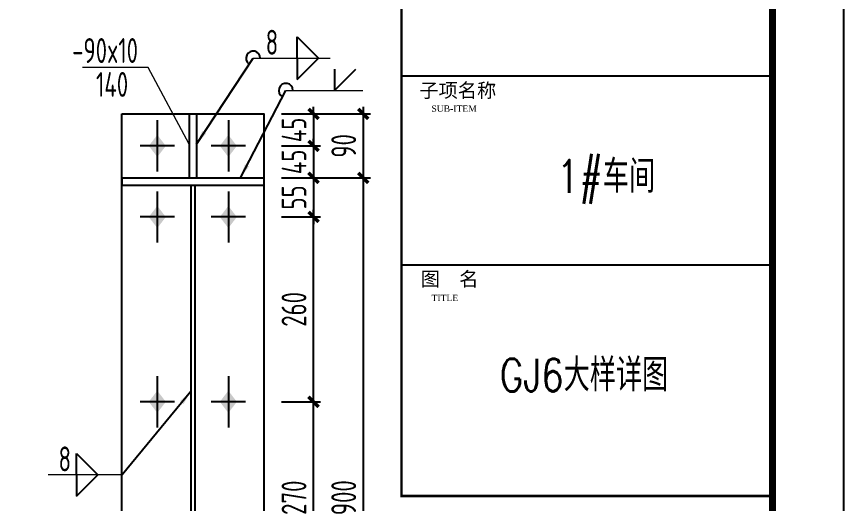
# Model space of a CAD drawing. Extents: x -3102990 to -851544, y -5293060 to -2540151.
# Drawn here: x -863185 to -851544, y -2659915 to -2653064 of the extents above; entities that cross this region are included whole.
import ezdxf
from ezdxf.enums import TextEntityAlignment as Align

# ---------------------------------------------------------------- set-up
doc = ezdxf.new("R2010")
doc.units = 0
doc.header["$LTSCALE"] = 1000
doc.header["$PDMODE"] = 1
doc.linetypes.add('DOTE', pattern=[2.42, 2, -0.2, 0.02, -0.2])
doc.layers.get('0').update_dxf_attribs({"linetype": 'CONTINUOUS'})
doc.layers.get('Defpoints').update_dxf_attribs({"linetype": 'CONTINUOUS'})
for name, color, linetype in [('10', 7, 'CONTINUOUS'), ('AXIS', 253, 'DOTE'), ('COLU', 7, 'CONTINUOUS'), ('DIM', 3, 'CONTINUOUS'), ('PUB_TEXT', 7, 'CONTINUOUS'), ('PUB_TITLE', 4, 'CONTINUOUS'), ('TEXT', 7, 'CONTINUOUS'), ('WELD', 7, 'CONTINUOUS'), ('WIN', 3, 'CONTINUOUS')]:
    doc.layers.add(name, color=color, linetype=linetype)
doc.layers.add('yichutu', color=7, linetype='CONTINUOUS', true_color=0xffffff, plot=False)
doc.styles.add('GHF', font='times.ttf')
doc.styles.add('HZTXT', font='txt.shx', dxfattribs={"width": 0.7, "height": 300, "bigfont": 'hztxt.shx'})
doc.styles.add('STYLE1', font='simhei.ttf', dxfattribs={"width": 0.8})
doc.styles.add('TSSD_Dimension', font='tssdeng.shx', dxfattribs={"width": 0.7, "bigfont": 'Hztxt.shx'})
doc.styles.add('TSSD_Rein', font='Tssdeng.shx', dxfattribs={"width": 0.75, "bigfont": 'hztxt.shx'})
doc.dimstyles.new('TSSD_10_100', dxfattribs={"dimtxt": 350, "dimasz": 100, "dimexe": 100, "dimexo": 250, "dimgap": 100, "dimtad": 1, "dimdec": 0, "dimlfac": 0.1, "dimzin": 0, "dimdsep": 46, "dimtxsty": 'TSSD_Dimension', "dimblk": 'ARCHTICK', "dimcen": 0, "dimdle": 100, "dimclrt": 7, "dimadec": 0, "dimazin": 0, "dimtfac": 1, "dimtdec": 0, "dimtix": 1, "dimtmove": 2, "dimatfit": 3, "dimldrblk": 'ARCHTICK', "dimfxl": 1, "dimtolj": 1, "dimtzin": 0, "dimarcsym": 0})
doc.dimstyles.new('TSSD_LEADER_STYLE_200.0', dxfattribs={"dimtxt": 700, "dimasz": 200, "dimexe": 200, "dimexo": 500, "dimgap": 0.09, "dimtad": 0, "dimtih": 1, "dimtoh": 1, "dimdec": 4, "dimzin": 0, "dimdsep": 46, "dimtxsty": 'Standard', "dimcen": 0.09, "dimdle": 200, "dimclrt": 7, "dimadec": 0, "dimazin": 0, "dimtfac": 1, "dimtdec": 4, "dimtofl": 0, "dimtmove": 0, "dimatfit": 3, "dimfxl": 1, "dimtolj": 1, "dimtzin": 0, "dimarcsym": 0})

# ---------------------------------------------------------------- blocks, each defined once
blk = doc.blocks.new('A$C5C7C78FF')
at = {"layer": '10', "color": 0}
blk.add_solid([(27.2, -141.2, -192), (-72.8, -11.2, -192), (127.2, -11.2, -192), (27.2, 118.8, -192)], dxfattribs=at)
at = {"layer": 'AXIS', "color": 0, "linetype": 'ByBlock'}
for p, q in [((27.2, -311.2, -192), (27.2, 288.8, -192)), ((227.2, -11.2, -192), (-172.8, -11.2, -192))]:
    blk.add_line(p, q, dxfattribs=at)
blk = doc.blocks.new('_ArchTick')
at = {"color": 0, "const_width": 0.5}
blk.add_lwpolyline([(-0.71, -0.71), (0.71, 0.71)], dxfattribs=at)
blk = doc.blocks.new('*D628')
at = {"layer": 'Defpoints', "color": 0}
for p in [(-859703, -2654434), (-859703, -2654884), (-859004, -2654884)]:
    blk.add_point(p, dxfattribs=at)
at = {"layer": 'DIM', "color": 0, "lineweight": -2}
for p, q in [((-859004, -2654434), (-859004, -2654334)), ((-859453, -2654434), (-858904, -2654434)), ((-859004, -2654434), (-859004, -2654884)), ((-859453, -2654884), (-858904, -2654884)), ((-859004, -2654884), (-859004, -2654984))]:
    blk.add_line(p, q, dxfattribs=at)
at = {"layer": 'DIM', "color": 0, "lineweight": -2, "xscale": 100, "yscale": 100, "zscale": 100}
for p, rotation in [((-859004, -2654434), 270), ((-859004, -2654884), 90)]:
    blk.add_blockref('_ArchTick', p, dxfattribs=dict(at, rotation=rotation))
at = {"layer": 'DIM', "color": 7, "insert": (-859279, -2654659), "char_height": 350, "attachment_point": 5, "rotation": 90, "style": 'TSSD_Dimension'}
blk.add_mtext('\\A1;45', dxfattribs=at)
blk = doc.blocks.new('*D629')
at = {"layer": 'Defpoints', "color": 0}
for p in [(-859703, -2654884), (-859703, -2655334), (-859004, -2655334)]:
    blk.add_point(p, dxfattribs=at)
at = {"layer": 'DIM', "color": 0, "lineweight": -2}
for p, q in [((-859453, -2654884), (-858904, -2654884)), ((-859004, -2654884), (-859004, -2654784)), ((-859004, -2654884), (-859004, -2655334)), ((-859453, -2655334), (-858904, -2655334)), ((-859004, -2655334), (-859004, -2655434))]:
    blk.add_line(p, q, dxfattribs=at)
at = {"layer": 'DIM', "color": 0, "lineweight": -2, "xscale": 100, "yscale": 100, "zscale": 100}
for p, rotation in [((-859004, -2654884), 270), ((-859004, -2655334), 90)]:
    blk.add_blockref('_ArchTick', p, dxfattribs=dict(at, rotation=rotation))
at = {"layer": 'DIM', "color": 7, "insert": (-859279, -2655109), "char_height": 350, "attachment_point": 5, "rotation": 90, "style": 'TSSD_Dimension'}
blk.add_mtext('\\A1;45', dxfattribs=at)
blk = doc.blocks.new('*D630')
at = {"layer": 'Defpoints', "color": 0}
for p in [(-859703, -2655334), (-859703, -2655884), (-859004, -2655884)]:
    blk.add_point(p, dxfattribs=at)
at = {"layer": 'DIM', "color": 0, "lineweight": -2}
for p, q in [((-859004, -2655234), (-859004, -2655984)), ((-859453, -2655334), (-858904, -2655334)), ((-859453, -2655884), (-858904, -2655884))]:
    blk.add_line(p, q, dxfattribs=at)
at = {"layer": 'DIM', "color": 0, "lineweight": -2, "xscale": 100, "yscale": 100, "zscale": 100}
for p, rotation in [((-859004, -2655334), 90), ((-859004, -2655884), 270)]:
    blk.add_blockref('_ArchTick', p, dxfattribs=dict(at, rotation=rotation))
at = {"layer": 'DIM', "color": 7, "insert": (-859279, -2655609), "char_height": 350, "attachment_point": 5, "rotation": 90, "style": 'TSSD_Dimension'}
blk.add_mtext('\\A1;55', dxfattribs=at)
blk = doc.blocks.new('_WELD004')
at = {"color": 0, "linetype": 'ByBlock'}
for p, q in [((0, 1), (1, 0)), ((0, 0), (0, 1))]:
    blk.add_line(p, q, dxfattribs=at)
blk = doc.blocks.new('*D639')
at = {"layer": 'Defpoints', "color": 0}
for p in [(-859703, -2654434), (-859703, -2655334), (-858304, -2655334)]:
    blk.add_point(p, dxfattribs=at)
at = {"layer": 'DIM', "color": 0, "lineweight": -2}
for p, q in [((-858304, -2654334), (-858304, -2655434)), ((-859453, -2654434), (-858204, -2654434)), ((-859453, -2655334), (-858204, -2655334))]:
    blk.add_line(p, q, dxfattribs=at)
at = {"layer": 'DIM', "color": 0, "lineweight": -2, "xscale": 100, "yscale": 100, "zscale": 100}
for p, rotation in [((-858304, -2654434), 90), ((-858304, -2655334), 270)]:
    blk.add_blockref('_ArchTick', p, dxfattribs=dict(at, rotation=rotation))
at = {"layer": 'DIM', "color": 7, "insert": (-858579, -2654884), "char_height": 350, "attachment_point": 5, "rotation": 90, "style": 'TSSD_Dimension'}
blk.add_mtext('\\A1;90', dxfattribs=at)
blk = doc.blocks.new('*D641')
at = {"layer": 'Defpoints', "color": 0}
for p in [(-859703, -2655334), (-859703, -2664334), (-858304, -2664334)]:
    blk.add_point(p, dxfattribs=at)
at = {"layer": 'DIM', "color": 0, "lineweight": -2}
for p, q in [((-858304, -2655234), (-858304, -2664434)), ((-859453, -2655334), (-858204, -2655334)), ((-859453, -2664334), (-858204, -2664334))]:
    blk.add_line(p, q, dxfattribs=at)
at = {"layer": 'DIM', "color": 0, "lineweight": -2, "xscale": 100, "yscale": 100, "zscale": 100}
for p, rotation in [((-858304, -2655334), 90), ((-858304, -2664334), 270)]:
    blk.add_blockref('_ArchTick', p, dxfattribs=dict(at, rotation=rotation))
at = {"layer": 'DIM', "color": 7, "insert": (-858579, -2659834), "char_height": 350, "attachment_point": 5, "rotation": 90, "style": 'TSSD_Dimension'}
blk.add_mtext('\\A1;900', dxfattribs=at)
blk = doc.blocks.new('*D646')
at = {"layer": 'Defpoints', "color": 0, "ltscale": 1.5}
for p in [(-859703, -2658484), (-859004, -2658484), (-859703, -2661184)]:
    blk.add_point(p, dxfattribs=at)
at = {"layer": 'DIM', "color": 0, "lineweight": -2, "ltscale": 1.5}
for p, q in [((-859004, -2661284), (-859004, -2658384)), ((-859453, -2658484), (-858904, -2658484)), ((-859453, -2661184), (-858904, -2661184))]:
    blk.add_line(p, q, dxfattribs=at)
at = {"layer": 'DIM', "color": 0, "lineweight": -2, "ltscale": 1.5, "xscale": 100, "yscale": 100, "zscale": 100}
for p, rotation in [((-859004, -2658484), 90), ((-859004, -2661184), 270)]:
    blk.add_blockref('_ArchTick', p, dxfattribs=dict(at, rotation=rotation))
at = {"layer": 'DIM', "color": 7, "ltscale": 1.5, "insert": (-859279, -2659834), "char_height": 350, "attachment_point": 5, "rotation": 90, "style": 'TSSD_Dimension'}
blk.add_mtext('\\A1;270', dxfattribs=at)
blk = doc.blocks.new('*D647')
at = {"layer": 'Defpoints', "color": 0, "ltscale": 1.5}
for p in [(-859703, -2655884), (-859004, -2655884), (-859703, -2658484)]:
    blk.add_point(p, dxfattribs=at)
at = {"layer": 'DIM', "color": 0, "lineweight": -2, "ltscale": 1.5}
for p, q in [((-859004, -2658584), (-859004, -2655784)), ((-859453, -2655884), (-858904, -2655884)), ((-859453, -2658484), (-858904, -2658484))]:
    blk.add_line(p, q, dxfattribs=at)
at = {"layer": 'DIM', "color": 0, "lineweight": -2, "ltscale": 1.5, "xscale": 100, "yscale": 100, "zscale": 100}
for p, rotation in [((-859004, -2655884), 90), ((-859004, -2658484), 270)]:
    blk.add_blockref('_ArchTick', p, dxfattribs=dict(at, rotation=rotation))
at = {"layer": 'DIM', "color": 7, "ltscale": 1.5, "insert": (-859279, -2657184), "char_height": 350, "attachment_point": 5, "rotation": 90, "style": 'TSSD_Dimension'}
blk.add_mtext('\\A1;260', dxfattribs=at)
blk = doc.blocks.new('A$C18BE6784')
at = {"layer": 'PUB_TITLE', "color": 4}
for p, q in [((82879, 19003), (88100, 19003)), ((82879, 16343), (88100, 16343))]:
    blk.add_line(p, q, dxfattribs=at)
at = {"layer": 'PUB_TITLE'}
blk.add_lwpolyline([(0, 0), (0, 42000), (89100, 42000), (89100, 0)], close=True, dxfattribs=at)
at = {"layer": 'PUB_TITLE', "const_width": 100}
blk.add_lwpolyline([(88100, 1000), (88100, 41000), (713, 41000), (713, 1000), (88100, 1000)], dxfattribs=at)
at = {"layer": 'PUB_TITLE', "color": 4, "const_width": 35.1}
blk.add_lwpolyline([(82879, 24321), (88100, 24321), (88100, 13093), (82879, 13093)], close=True, dxfattribs=at)
at = {"layer": 'PUB_TEXT'}
for s, height, style, p in [('子项名称', 198.6, 'STYLE1', (83129, 18700)), ('SUB-ITEM', 89.4, 'GHF', (83300, 18498)), ('图  名', 198.6, 'STYLE1', (83149, 16047)), ('TITLE', 89.4, 'GHF', (83301, 15834))]:
    blk.add_text(s, height=height, dxfattribs=dict(at, style=style)).set_placement(p)
at = {"layer": 'WIN', "color": 6, "style": 'HZTXT', "width": 0.8}
blk.add_text('1#车间', height=460, dxfattribs=at).set_placement((85066, 17358))
blk = doc.blocks.new('yct-891-420-89100-42000-100-2004.0')
at = {"layer": 'yichutu', "color": 7, "true_color": 0xffffff}
blk.add_lwpolyline([(0, 0), (0, 42000), (89100, 42000), (89100, 0)], close=True, dxfattribs=at)

msp = doc.modelspace()

# ---------------------------------------------------------------- linework, layer by layer
at = {"layer": 'COLU', "linetype": 'ByBlock', "lineweight": 9}
for p, q in [((-861331.62, -2653781.19, -96), (-862257.67, -2653781.19, -96)), ((-860753.42, -2654859.45, -288), (-861331.62, -2653781.19, -96))]:
    msp.add_line(p, q, dxfattribs=at)
at = {"layer": 'COLU', "linetype": 'ByBlock'}
for p, q in [((-860753.42, -2654434.45, -288), (-860753.42, -2655334.45, -288)), ((-860653.42, -2654434.45, -288), (-860653.42, -2655334.45, -288)), ((-861703.42, -2655334.45, -288), (-859703.42, -2655334.45, -288)), ((-861703.42, -2655334.45, -288), (-861703.42, -2655434.45, -288)), ((-861703.42, -2655334.45, -288), (-861703.42, -2655434.45, -288)), ((-860753.42, -2655334.45, -288), (-860653.42, -2655334.45, -288)), ((-859703.42, -2655334.45, -288), (-859703.42, -2655434.45, -288)), ((-859703.42, -2655334.45, -288), (-859703.42, -2655434.45, -288)), ((-861703.42, -2655434.45, -288), (-859703.42, -2655434.45, -288)), ((-860733.42, -2655434.45, -288), (-860733.42, -2664234.45, -288)), ((-860673.42, -2655434.45, -288), (-860673.42, -2664234.45, -288))]:
    msp.add_line(p, q, dxfattribs=at)
at = {"layer": 'COLU', "elevation": -288}
msp.add_lwpolyline([(-861703.42, -2654434.45), (-859703.42, -2654434.45), (-859703.42, -2665234.45), (-861703.42, -2665234.45)], close=True, dxfattribs=at)
at = {"layer": 'WELD', "lineweight": 9}
for p, q in [((-859854.11, -2653651.18, -288), (-858770.15, -2653651.18, -288)), ((-859393.46, -2654103.4, -288), (-858309.49, -2654103.4, -288)), ((-861697.77, -2659513.13, -576), (-862738.87, -2659513.13, -576))]:
    msp.add_line(p, q, dxfattribs=at)
at = {"layer": 'WELD'}
for centre, end in [((-859854.11, -2653651.18, -288), 232.532418), ((-859393.46, -2654103.4, -288), 242.549377)]:
    msp.add_arc(centre, 100, 0, end, dxfattribs=at)

# ---------------------------------------------------------------- block references
at = {"ltscale": 1.5}
msp.add_blockref('A$C18BE6784', (-940644, -2672902.4), dxfattribs=at)
at = {"layer": 'COLU', "linetype": 'ByBlock', "xscale": -1.199999999953434, "yscale": 1.199999999720603, "zscale": 1.200000000000045, "rotation": 180}
for p in [(-861236.09, -2654897.88, -57.6), (-860236.09, -2654897.88, -57.6), (-861236.09, -2655897.88, -57.6), (-860236.09, -2655897.88, -57.6), (-861236.09, -2658497.88, -57.6), (-860236.09, -2658497.88, -57.6)]:
    msp.add_blockref('A$C5C7C78FF', p, dxfattribs=at)
at = {"layer": 'WELD', "yscale": 300, "zscale": 300}
for p, xscale, rotation in [((-859234.4, -2653651.18, -288), 300, 359.999999999911), ((-859234.4, -2653651.18, -288), -300, 180), ((-858709.49, -2653803.4, -288), -300, 180), ((-862338.87, -2659513.13, -576), -300, 180)]:
    msp.add_blockref('_WELD004', p, dxfattribs=dict(at, xscale=xscale, rotation=rotation))
at = {"layer": 'WELD', "xscale": 300, "yscale": 300, "zscale": 300}
msp.add_blockref('_WELD004', (-862338.87, -2659513.13, -576), dxfattribs=at)
at = {"layer": 'yichutu'}
msp.add_blockref('yct-891-420-89100-42000-100-2004.0', (-940644, -2672902.4), dxfattribs=at)

# ---------------------------------------------------------------- texts
at = {"layer": 'TEXT', "lineweight": 9, "style": 'TSSD_Rein', "width": 0.7}
for s, p in [('8', (-859677.84, -2653601.18, -288)), ('-90x10', (-862402.37, -2653717.33, -96)), ('140', (-862066.46, -2654194.5, -96)), ('8', (-862593.98, -2659463.13, -576))]:
    msp.add_text(s, height=350, dxfattribs=at).set_placement(p)
at = {"layer": 'WIN', "color": 3, "style": 'HZTXT', "width": 0.8}
msp.add_text('GJ6大样详图', height=460, dxfattribs=at).set_placement((-855196.71, -2658337.91), align=Align.CENTER)

# ---------------------------------------------------------------- dimensions: what is measured, and where the dimension line sits
at = {"layer": 'DIM'}
for base, p1, p2, picture, middle in [((-859004.38, -2654884.45, -288), (-859703.42, -2654434.45, -288), (-859703.42, -2654884.45, -288), '*D628', (-859279.38, -2654659.45, -288)), ((-858304.42, -2655334.45, -288), (-859703.42, -2654434.45, -288), (-859703.42, -2655334.45, -288), '*D639', (-858579.42, -2654884.45, -288)), ((-859004.38, -2655334.45, -288), (-859703.42, -2654884.45, -288), (-859703.42, -2655334.45, -288), '*D629', (-859279.38, -2655109.45, -288)), ((-859004.38, -2655884.45, -288), (-859703.42, -2655334.45, -288), (-859703.42, -2655884.45, -288), '*D630', (-859279.38, -2655609.45, -288)), ((-858304.42, -2664334.45, -288), (-859703.42, -2655334.45, -288), (-859703.42, -2664334.45, -288), '*D641', (-858579.42, -2659834.45, -288))]:
    dim = msp.add_linear_dim(base=base, p1=p1, p2=p2, angle=90, dimstyle='TSSD_10_100', dxfattribs=at)
    dim.commit()
    dim.dimension.update_dxf_attribs({"geometry": picture, "text_midpoint": middle})
at = {"layer": 'DIM', "ltscale": 1.5}
for base, p1, p2, picture, middle in [((-859004.38, -2655884.45), (-859703.42, -2658484.45), (-859703.42, -2655884.45), '*D647', (-859279.38, -2657184.45)), ((-859004.38, -2658484.45), (-859703.42, -2661184.45), (-859703.42, -2658484.45), '*D646', (-859279.38, -2659834.45))]:
    dim = msp.add_linear_dim(base=base, p1=p1, p2=p2, angle=90, dimstyle='TSSD_10_100', dxfattribs=at)
    dim.commit()
    dim.dimension.update_dxf_attribs({"geometry": picture, "text_midpoint": middle})

# ---------------------------------------------------------------- leaders
at = {"layer": 'WELD', "lineweight": 9}
for points in [[(-860653.42, -2654860.22, -288), (-859854.11, -2653651.18, -288)], [(-860032.96, -2655334.45, -288), (-859393.46, -2654103.4, -288)], [(-860733.42, -2658341.74, -576), (-861697.77, -2659513.13, -576)]]:
    msp.add_leader(points, dimstyle='TSSD_LEADER_STYLE_200.0', dxfattribs=at)

doc.saveas('drawing.dxf')
